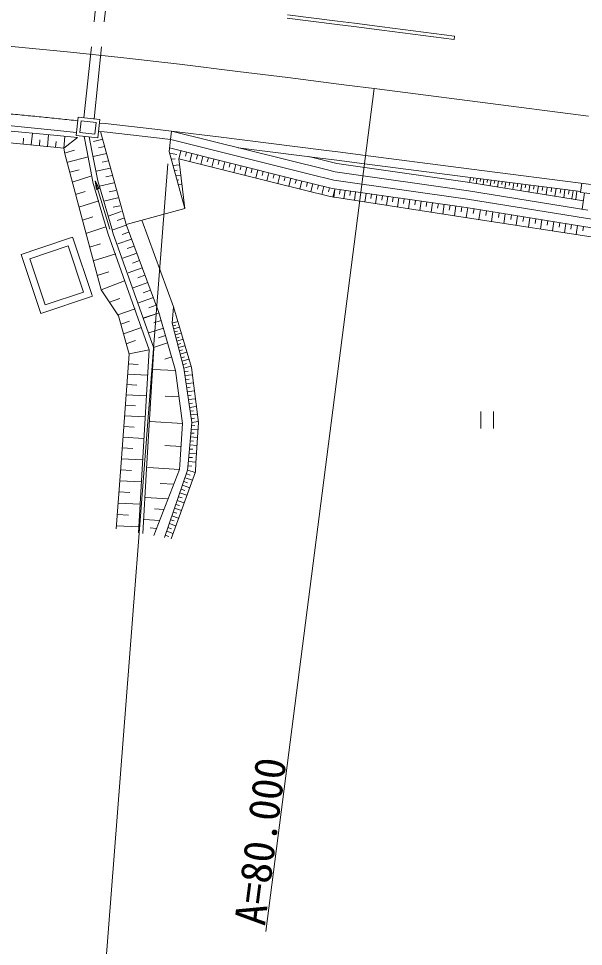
# Model space of a CAD drawing. Units: millimetres, scale not verified. Extents: x 40000 to 680000, y 20000 to 380000.
# Drawn here: x 391892 to 425443, y 238197 to 293332 of the extents above; entities that cross this region are included whole.
import ezdxf
from ezdxf.enums import TextEntityAlignment as Align

# ---------------------------------------------------------------- set-up
doc = ezdxf.new("R2010")
doc.units = ezdxf.units.MM
doc.header["$LTSCALE"] = 1000
doc.linetypes.add('DASHED', pattern=[7.5, 6, -1.5])
doc.linetypes.add('LONG_DASHED_DOTTED', pattern=[15.25, 12, -1.5, 0.25, -1.5])
for name, color, linetype, lineweight in [('M-BGD', 7, 'Continuous', 13), ('M-BMK', 2, 'LONG_DASHED_DOTTED', 13), ('M-STR-HTXT', 7, 'Continuous', 13)]:
    doc.layers.add(name, color=color, linetype=linetype, lineweight=lineweight)
doc.styles.add('ＭＳ ゴシック', font='')
doc.styles.get('ＭＳ ゴシック').set_extended_font_data('MS Gothic')

# ---------------------------------------------------------------- blocks, each defined once
blk = doc.blocks.new('unfilled_arrow')
at = {"color": 0, "linetype": 'Continuous', "lineweight": -2}
blk.add_lwpolyline([(7.5, 1.25), (0, 0), (7.5, -1.25)], close=True, dxfattribs=at)

msp = doc.modelspace()

# ---------------------------------------------------------------- linework, layer by layer
at = {"layer": 'M-BGD', "linetype": 'DASHED'}
for p, q in [((397013, 299112), (395776, 287435)), ((397615, 299102), (396373, 287372)), ((397034, 287090), (399988, 286757)), ((396980, 286593), (399931, 286260)), ((398278, 281098), (401758, 282054))]:
    msp.add_line(p, q, dxfattribs=at)
at = {"layer": 'M-BGD'}
for p, q in [((407836, 293358), (410818, 292978)), ((407861, 293556), (410844, 293177)), ((410818, 292978), (411811, 292851)), ((410844, 293177), (411837, 293049)), ((411811, 292851), (413465, 292639)), ((411837, 293049), (413490, 292837)), ((413490, 292837), (417788, 292284)), ((413465, 292639), (417763, 292086)), ((417763, 292086), (417788, 292284)), ((391068, 286988), (394012, 286704)), ((396696, 287126), (397034, 287090)), ((399988, 286757), (400974, 286642)), ((391043, 286689), (393982, 286406)), ((392159, 285876), (392193, 286224)), ((392642, 285828), (392711, 286525)), ((393609, 285733), (393677, 286429)), ((393982, 286406), (395392, 286260)), ((394012, 286704), (395330, 286566)), ((394575, 285638), (394644, 286334)), ((394575, 285638), (395392, 286260)), ((395330, 286566), (395349, 286564)), ((395939, 285504), (395779, 286329)), ((396250, 285473), (396091, 286296)), ((396898, 286157), (396347, 286029)), ((396644, 286628), (396980, 286593)), ((396763, 286618), (397100, 285390)), ((399931, 286260), (400916, 286145)), ((400853, 286157), (409169, 284088)), ((400916, 286145), (400974, 286642)), ((400974, 286642), (403934, 286286)), ((400974, 286642), (410154, 284359)), ((403934, 286286), (406897, 285917)), ((390979, 285992), (394575, 285638)), ((393126, 285781), (393160, 286129)), ((394092, 285686), (394126, 286034)), ((394649, 285293), (394575, 285638)), ((397006, 285735), (396645, 285651)), ((400916, 286145), (400831, 285429)), ((400857, 285641), (408185, 283818)), ((404932, 285658), (406835, 285421)), ((406897, 285917), (409866, 285539)), ((395930, 280454), (394649, 285293)), ((394686, 285362), (395216, 285503)), ((394812, 284796), (396026, 285119)), ((396304, 283622), (395939, 285504)), ((396597, 283685), (396250, 285473)), ((397113, 285313), (396329, 285131)), ((397100, 285390), (398278, 281098)), ((400831, 285429), (401758, 282054)), ((400864, 285340), (401283, 285257)), ((401534, 285468), (401414, 284987)), ((401860, 285388), (401800, 285147)), ((402186, 285307), (402066, 284825)), ((402512, 285226), (402452, 284985)), ((402838, 285145), (402718, 284663)), ((403164, 285064), (403104, 284823)), ((406835, 285421), (409802, 285043)), ((409123, 285130), (410799, 284713)), ((409866, 285539), (410856, 285412)), ((410856, 285412), (412508, 285200)), ((412508, 285200), (418790, 284392)), ((397223, 284882), (396853, 284796)), ((400961, 284975), (401186, 284995)), ((401058, 284610), (401445, 284645)), ((401758, 282054), (401409, 284988)), ((401409, 284988), (407200, 283548)), ((403490, 284983), (403370, 284500)), ((403816, 284902), (403756, 284661)), ((404143, 284821), (404023, 284338)), ((404469, 284740), (404409, 284498)), ((404795, 284659), (404675, 284176)), ((405122, 284578), (405062, 284336)), ((409802, 285043), (410793, 284916)), ((410792, 284916), (412444, 284704)), ((418699, 283597), (410799, 284713)), ((412444, 284704), (418726, 283896)), ((394943, 284205), (395496, 284352)), ((395074, 283614), (396191, 283973)), ((397333, 284451), (396492, 284255)), ((397445, 284010), (397066, 283922)), ((401140, 284302), (401307, 284317)), ((401222, 283994), (401501, 284020)), ((405448, 284497), (405328, 284013)), ((405775, 284415), (405715, 284174)), ((406102, 284334), (405982, 283851)), ((406429, 284253), (406368, 284011)), ((406755, 284172), (406635, 283688)), ((407082, 284091), (407022, 283849)), ((407409, 284010), (407289, 283526)), ((409169, 284088), (410608, 283731)), ((410154, 284359), (410704, 284222)), ((418624, 283102), (410704, 284222)), ((418790, 284392), (425897, 283478)), ((396447, 283685), (397318, 280815)), ((396599, 283679), (396597, 283685)), ((396597, 283685), (397423, 280864)), ((396597, 283685), (396597, 283685)), ((397557, 283570), (396690, 283369)), ((401291, 283735), (401408, 283745)), ((401360, 283475), (401549, 283492)), ((407200, 283548), (410403, 282751)), ((407736, 283928), (407676, 283686)), ((408063, 283847), (407943, 283363)), ((408185, 283818), (410513, 283239)), ((408391, 283766), (408330, 283524)), ((408718, 283685), (408597, 283200)), ((409045, 283603), (408985, 283361)), ((409372, 283522), (409252, 283037)), ((409700, 283441), (409640, 283198)), ((418549, 282608), (410608, 283731)), ((418726, 283896), (418679, 283600)), ((418699, 283597), (425438, 282500)), ((418726, 283896), (425282, 283052)), ((418925, 283870), (418901, 283719)), ((419124, 283844), (419075, 283536)), ((419329, 283817), (419304, 283660)), ((419535, 283790), (419483, 283470)), ((419746, 283762), (419720, 283600)), ((419957, 283735), (419904, 283403)), ((420174, 283706), (420147, 283537)), ((420392, 283678), (420336, 283333)), ((420616, 283649), (420588, 283473)), ((420840, 283619), (420782, 283261)), ((421071, 283589), (421041, 283407)), ((421301, 283559), (421242, 283188)), ((421539, 283528), (421509, 283339)), ((421777, 283497), (421715, 283111)), ((422021, 283465), (421990, 283269)), ((422266, 283433), (422202, 283033)), ((422518, 283400), (422485, 283196)), ((425346, 283548), (425276, 283003)), ((395273, 282871), (395849, 283056)), ((397672, 283120), (397283, 283030)), ((410027, 283360), (409907, 282875)), ((410355, 283278), (410295, 283036)), ((418474, 282114), (410513, 283239)), ((410683, 283197), (410562, 282712)), ((410683, 283197), (410608, 282705)), ((410988, 283154), (410951, 282906)), ((411294, 283112), (411218, 282612)), ((411604, 283069), (411566, 282817)), ((411914, 283026), (411837, 282518)), ((412228, 282982), (412189, 282726)), ((412542, 282938), (412463, 282422)), ((412860, 282894), (412820, 282634)), ((413178, 282850), (413098, 282326)), ((418624, 283102), (425700, 281951)), ((422770, 283367), (422703, 282952)), ((423030, 283333), (422996, 283122)), ((423289, 283299), (423220, 282869)), ((423556, 283264), (423521, 283045)), ((423824, 283229), (423752, 282784)), ((424099, 283193), (424062, 282966)), ((424348, 283160), (424273, 282700)), ((424586, 283130), (424548, 282896)), ((424824, 283100), (424746, 282622)), ((425054, 283082), (424989, 282573)), ((425276, 283003), (425827, 282932)), ((425499, 282974), (425374, 282004)), ((395472, 282128), (396660, 282509)), ((397786, 282671), (396951, 282477)), ((410403, 282751), (418420, 281515)), ((413500, 282805), (413460, 282541)), ((413822, 282760), (413741, 282228)), ((414148, 282715), (414107, 282447)), ((414475, 282670), (414392, 282128)), ((414805, 282624), (414764, 282351)), ((415136, 282578), (415052, 282028)), ((415470, 282531), (415428, 282254)), ((415805, 282485), (415720, 281926)), ((416144, 282437), (416102, 282156)), ((416484, 282390), (416397, 281823)), ((416827, 282342), (416784, 282057)), ((418549, 282608), (434771, 279969)), ((397989, 281876), (397206, 281600)), ((397903, 282211), (397505, 282119)), ((417171, 282295), (417083, 281719)), ((417519, 282246), (417475, 281956)), ((417867, 282198), (417778, 281613)), ((418219, 282149), (418175, 281854)), ((418474, 282114), (438594, 278841)), ((418572, 282100), (418481, 281506)), ((418572, 282100), (418482, 281506)), ((418947, 282039), (418901, 281744)), ((419322, 281978), (419231, 281390)), ((419693, 281917), (419648, 281625)), ((420065, 281857), (419975, 281276)), ((420433, 281797), (420389, 281508)), ((395681, 281347), (396294, 281544)), ((398140, 281468), (397745, 281329)), ((399206, 281353), (401095, 276194)), ((433060, 279259), (418420, 281515)), ((420802, 281737), (420713, 281162)), ((421167, 281677), (421123, 281391)), ((421533, 281618), (421445, 281049)), ((421895, 281559), (421851, 281276)), ((422257, 281500), (422171, 280937)), ((422616, 281441), (422573, 281162)), ((422976, 281383), (422890, 280826)), ((423332, 281325), (423289, 281048)), ((423688, 281267), (423603, 280716)), ((424041, 281209), (423999, 280936)), ((395890, 280567), (397085, 280950)), ((397423, 280864), (397498, 280607)), ((398292, 281061), (397494, 280780)), ((398447, 280645), (398044, 280504)), ((398278, 281098), (400230, 275859)), ((424394, 281152), (424310, 280607)), ((424744, 281095), (424703, 280824)), ((425095, 281038), (425012, 280499)), ((425442, 280981), (425400, 280713)), ((393155, 279692), (395102, 280345)), ((395139, 280236), (395103, 280343)), ((396266, 276882), (395139, 280236)), ((396790, 277208), (395930, 280454)), ((397498, 280607), (399924, 273741)), ((398601, 280230), (397788, 279944)), ((394834, 279823), (392559, 279059)), ((395753, 277083), (394834, 279823)), ((396109, 279747), (396761, 279956)), ((398759, 279807), (398348, 279663)), ((392559, 279059), (393478, 276319)), ((396329, 278928), (397671, 279359)), ((398917, 279384), (398087, 279093)), ((399238, 278523), (398392, 278225)), ((399077, 278953), (398658, 278806)), ((396559, 278068), (397251, 278290)), ((399401, 278083), (398974, 277933)), ((396790, 277208), (398191, 277738)), ((399565, 277644), (398702, 277341)), ((393478, 276319), (395753, 277083)), ((397827, 275669), (396790, 277208)), ((399731, 277197), (399296, 277044)), ((397299, 276473), (397898, 276700)), ((399898, 276750), (399019, 276441)), ((400068, 276294), (399624, 276138)), ((397785, 275730), (398819, 276079)), ((400237, 275838), (399335, 275543)), ((400237, 275838), (399341, 275523)), ((400230, 275859), (401223, 272421)), ((401095, 276194), (401021, 275239)), ((401095, 276194), (402154, 272594)), ((398453, 273398), (397827, 275669)), ((397965, 275172), (398485, 275348)), ((400367, 275389), (399924, 275243)), ((401021, 275239), (401712, 272554)), ((401022, 275237), (401348, 275333)), ((398122, 274607), (399193, 274968)), ((400497, 274939), (399625, 274654)), ((401066, 275065), (401232, 275113)), ((401110, 274892), (401449, 274992)), ((401156, 274714), (401329, 274764)), ((401202, 274535), (401553, 274638)), ((398288, 274010), (398840, 274196)), ((400747, 274071), (399906, 273796)), ((400622, 274505), (400194, 274365)), ((401250, 274350), (401428, 274403)), ((401297, 274165), (401660, 274272)), ((401346, 273974), (401531, 274029)), ((398454, 273414), (399641, 273641)), ((399641, 273641), (399233, 266548)), ((399924, 273741), (399497, 266580)), ((401396, 273783), (401772, 273894)), ((401446, 273585), (401638, 273641)), ((401497, 273387), (401887, 273502)), ((397944, 266392), (398453, 273398)), ((400989, 273233), (400583, 273100)), ((401550, 273182), (401748, 273241)), ((401603, 272978), (402006, 273096)), ((398410, 272809), (399000, 272775)), ((401223, 272421), (399863, 272488)), ((401223, 272421), (401637, 269271)), ((401657, 272766), (401862, 272826)), ((401712, 272554), (402129, 272676)), ((401712, 272554), (402175, 269330)), ((401739, 272360), (401958, 272388)), ((402154, 272594), (402570, 269334)), ((398366, 272203), (399555, 272135)), ((401775, 272115), (402208, 272170)), ((401809, 271873), (402024, 271901)), ((398322, 271589), (398920, 271555)), ((401844, 271632), (402270, 271686)), ((401878, 271395), (402089, 271422)), ((398277, 270975), (399484, 270905)), ((401430, 270846), (400608, 270886)), ((401912, 271157), (402330, 271211)), ((401946, 270923), (402153, 270950)), ((401980, 270690), (402390, 270742)), ((398232, 270351), (398840, 270316)), ((402013, 270459), (402216, 270485)), ((402046, 270229), (402449, 270281)), ((398186, 269727), (399412, 269657)), ((402079, 270003), (402278, 270028)), ((402111, 269776), (402507, 269827)), ((419358, 269980), (419358, 268980)), ((420108, 268980), (420108, 269980)), ((398140, 269094), (398758, 269058)), ((401637, 269271), (399712, 269387)), ((401637, 269271), (401467, 266819)), ((402175, 269330), (401966, 266879)), ((402143, 269553), (402340, 269578)), ((402161, 269167), (402355, 269155)), ((402175, 269330), (402564, 269380)), ((402570, 269334), (402425, 266934)), ((402122, 268705), (402321, 268692)), ((402142, 268938), (402535, 268914)), ((398094, 268461), (399339, 268389)), ((402062, 267994), (402476, 267968)), ((402083, 268233), (402287, 268220)), ((402103, 268471), (402506, 268446)), ((398047, 267818), (398675, 267782)), ((401542, 267901), (400586, 267959)), ((402021, 267506), (402445, 267480)), ((402042, 267750), (402251, 267737)), ((398001, 267175), (399265, 267102)), ((401966, 266879), (401933, 266489)), ((401979, 267008), (402414, 266981)), ((402000, 267257), (402215, 267244)), ((402425, 266934), (402393, 266403)), ((397698, 263018), (397944, 266392)), ((397953, 266522), (398590, 266485)), ((399233, 266548), (399016, 262778)), ((399497, 266580), (399267, 262732)), ((399905, 266630), (399547, 266652)), ((401447, 266532), (399905, 266630)), ((401447, 266532), (399928, 262612)), ((401933, 266489), (400563, 262497)), ((402393, 266403), (400962, 262424)), ((401467, 266819), (401447, 266532)), ((401936, 266499), (402374, 266349)), ((401958, 266753), (402178, 266740)), ((397906, 265869), (399190, 265795)), ((401703, 265825), (401923, 265750)), ((401781, 266050), (402220, 265900)), ((401858, 266275), (402078, 266199)), ((397857, 265207), (398505, 265169)), ((401111, 265663), (400301, 265715)), ((401546, 265374), (401767, 265298)), ((401625, 265600), (402066, 265449)), ((400774, 264795), (399435, 264880)), ((401311, 264695), (401727, 264552)), ((401389, 264922), (401611, 264846)), ((401468, 265148), (401889, 265004)), ((397809, 264544), (399114, 264469)), ((400526, 264154), (399960, 264190)), ((401153, 264240), (401564, 264099)), ((401232, 264467), (401454, 264391)), ((397760, 263871), (398418, 263833)), ((400278, 263513), (399352, 263572)), ((400915, 263554), (401139, 263477)), ((400995, 263783), (401400, 263644)), ((401074, 264011), (401297, 263935)), ((397711, 263198), (399036, 263122)), ((400094, 263040), (399708, 263065)), ((400756, 263095), (400981, 263018)), ((400836, 263325), (401236, 263188)), ((400596, 262634), (400822, 262557)), ((400676, 262865), (401072, 262730))]:
    msp.add_line(p, q, dxfattribs=at)
for points in [[(396719, 287335), (396603, 286242), (395310, 286379), (395426, 287472)], [(396499, 287158), (396425, 286462), (395530, 286556), (395604, 287252)]]:
    msp.add_lwpolyline(points, close=True, dxfattribs=at)
for points in [[(396305, 283616), (396305, 283615), (397134, 280784)], [(397134, 280784), (397212, 280515), (399641, 273641)], [(396284, 276828), (393220, 275800), (392040, 279318), (393155, 279692)]]:
    msp.add_lwpolyline(points, dxfattribs=at)
at = {"layer": 'M-BGD', "linetype": 'DASHED'}
msp.add_arc((368623, 40057), 248651, 83.81699, 87.59828, dxfattribs=at)
at = {"layer": 'M-BMK'}
msp.add_lwpolyline([(373194, 292611), (376694, 292564), (379693, 292467), (382689, 292324), (385683, 292137), (388675, 291912), (391498, 291668), (394982, 291330), (397965, 291012), (401442, 290615), (404917, 290195), (407894, 289823), (411366, 289380), (413018, 289167), (419300, 288359), (425747, 287530)], dxfattribs=at)
at = {"layer": 'M-STR-HTXT'}
for p, q in [((413018, 289167), (406575, 239080)), ((400753, 284699), (396105, 224548))]:
    msp.add_line(p, q, dxfattribs=at)

# ---------------------------------------------------------------- block references
at = {"layer": 'M-BGD', "xscale": 66.7, "yscale": 66.7, "rotation": 286.9}
msp.add_blockref('unfilled_arrow', (396447, 283685), dxfattribs=at)

# ---------------------------------------------------------------- texts
at = {"layer": 'M-STR-HTXT', "style": 'ＭＳ ゴシック'}
msp.add_text('A=80.000', height=1833, rotation=82.67, dxfattribs=at).set_placement((406253, 244453), align=Align.MIDDLE_CENTER)

doc.saveas('drawing.dxf')
